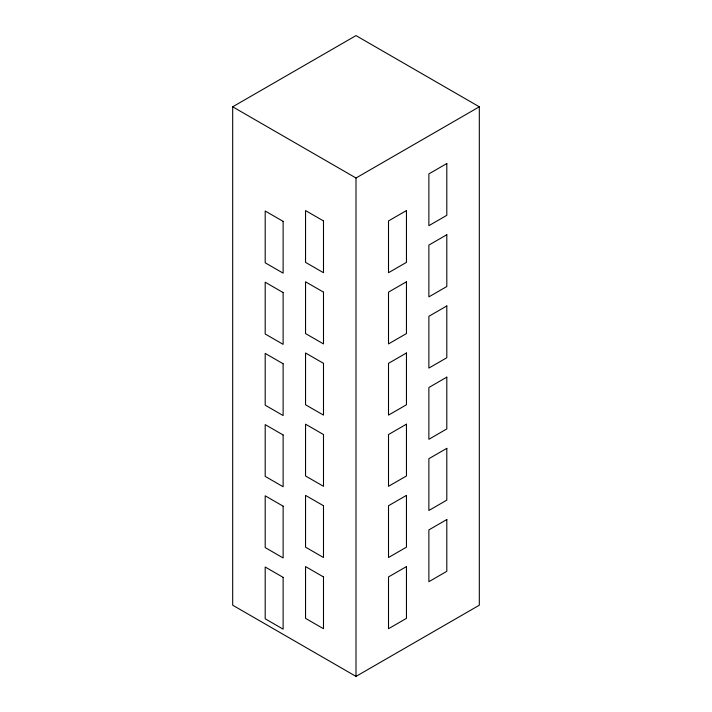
<?xml version="1.0" encoding="UTF-8"?>
<svg xmlns="http://www.w3.org/2000/svg" width="712" height="712" viewBox="0 0 712 712"><rect width="100%" height="100%" fill="white"/><g stroke="black" fill="none" stroke-linecap="round" stroke-linejoin="round"><path stroke-width="1.07" d="M232.682 106.8L356 35.6L479.318 106.8L479.318 605.2L356 676.4L232.682 605.2L232.682 106.8L356 178L479.318 106.8M356 178L356 676.4M446.807 163.546L428.873 173.897L428.873 225.677L446.807 215.327L446.807 163.546M406.454 210.574L388.512 220.934L388.512 272.714L406.454 262.363L406.454 210.574M446.807 234.746L428.873 245.097L428.873 296.886L446.807 286.527L446.807 234.746M406.454 281.783L388.512 292.134L388.512 343.914L406.454 333.563L406.454 281.783M446.807 305.946L428.873 316.297L428.873 368.086L446.807 357.727L446.807 305.946M406.454 352.983L388.512 363.334L388.512 415.114L406.454 404.763L406.454 352.983M446.807 377.146L428.873 387.497L428.873 439.286L446.807 428.927L446.807 377.146M406.454 424.183L388.512 434.534L388.512 486.314L406.454 475.963L406.454 424.183M446.807 448.346L428.873 458.697L428.873 510.486L446.807 500.127L446.807 448.346M406.454 495.383L388.512 505.734L388.512 557.514L406.454 547.163L406.454 495.383M446.807 519.546L428.873 529.897L428.873 581.686L446.807 571.327L446.807 519.546M406.454 566.583L388.512 576.934L388.512 628.714L406.454 618.363L406.454 566.583M323.488 220.934L305.546 210.574L305.546 262.363L323.488 272.714L323.488 220.934M283.127 221.37L265.193 211.01L265.193 262.79L283.127 273.15L283.127 221.37M323.488 292.134L305.546 281.783L305.546 333.563L323.488 343.914L323.488 292.134M283.127 292.57L265.193 282.21L265.193 333.99L283.127 344.35L283.127 292.57M323.488 363.334L305.546 352.983L305.546 404.763L323.488 415.114L323.488 363.334M283.127 363.77L265.193 353.41L265.193 405.19L283.127 415.55L283.127 363.77M323.488 434.534L305.546 424.183L305.546 475.963L323.488 486.314L323.488 434.534M283.127 434.97L265.193 424.61L265.193 476.39L283.127 486.75L283.127 434.97M323.488 505.734L305.546 495.383L305.546 547.163L323.488 557.514L323.488 505.734M283.127 506.17L265.193 495.81L265.193 547.59L283.127 557.95L283.127 506.17M323.488 576.934L305.546 566.583L305.546 618.363L323.488 628.714L323.488 576.934M283.127 577.37L265.193 567.01L265.193 618.79L283.127 629.15L283.127 577.37"/></g></svg>
